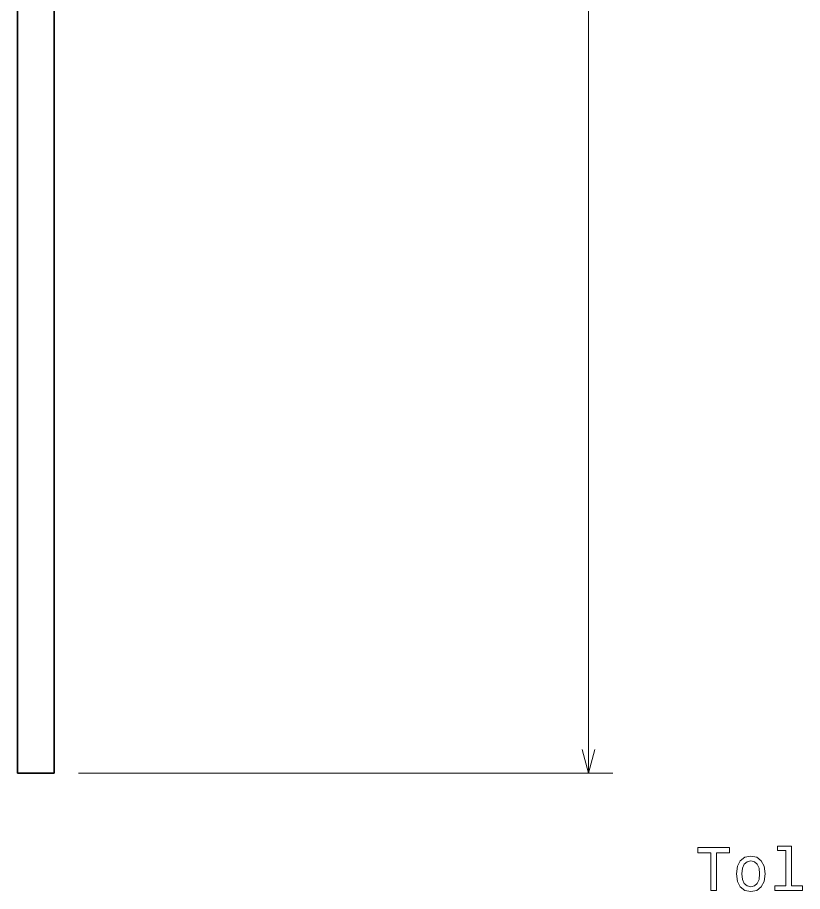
# Model space of a CAD drawing. Extents: x 0 to 420, y 0 to 297.
# Drawn here: x 247.9 to 312.1, y 74 to 145.5 of the extents above; entities that cross this region are included whole.
import ezdxf

# ---------------------------------------------------------------- set-up
doc = ezdxf.new("R2010")
doc.units = 0

msp = doc.modelspace()

# ---------------------------------------------------------------- linework, layer by layer
at = {"color": 7, "lineweight": 13}
for p, q in [((294.577911, 83.727036), (294.59668, 268.342682)), ((252.898422, 83.731277), (296.577911, 83.726837))]:
    msp.add_line(p, q, dxfattribs=at)
at = {"color": 7, "lineweight": 35}
for p, q in [((247.898422, 83.731476), (247.898422, 258.706238)), ((250.898422, 83.731476), (250.898422, 258.705933))]:
    msp.add_line(p, q, dxfattribs=at)
at = {"color": 7, "lineweight": 35, "ltscale": 0.075}
msp.add_line((250.898422, 83.731476), (247.898422, 83.731476), dxfattribs=at)
at = {"color": 7, "lineweight": 13}
msp.add_lwpolyline([(294.060486, 85.658951), (294.577911, 83.727036), (295.095764, 85.658844)], dxfattribs=at)
for points in [[(304.582703, 74.142853), (305.046692, 74.142853), (305.046692, 77.219223), (306.105774, 77.219223), (306.105774, 77.642853), (303.518585, 77.642853), (303.518585, 77.219223), (304.582703, 77.219223)], [(310.725372, 77.390694), (310.725372, 74.516052), (309.812531, 74.516052), (309.812531, 74.142853), (312.076965, 74.142853), (312.076965, 74.516052), (311.169159, 74.516052), (311.169159, 77.763893), (310.029388, 77.763893), (310.029388, 77.390694)], [(306.675659, 75.494438), (306.756348, 74.879166), (306.988342, 74.42527), (307.356476, 74.142853), (307.850739, 74.047035), (308.339905, 74.142853), (308.708069, 74.420227), (308.940063, 74.874123), (309.025787, 75.494438), (308.940063, 76.109711), (308.708069, 76.568642), (308.339905, 76.846024), (307.850739, 76.946884), (307.356476, 76.846024), (306.988342, 76.563599), (306.756348, 76.109711)], [(307.129547, 75.499481), (307.174927, 75.953369), (307.316132, 76.281181), (307.543091, 76.48291), (307.850739, 76.553513), (308.15332, 76.48291), (308.38028, 76.286224), (308.521484, 75.953369), (308.571899, 75.499481), (308.521484, 75.04055), (308.38028, 74.707695), (308.15332, 74.505966), (307.850739, 74.440407), (307.543091, 74.505966), (307.316132, 74.707695), (307.174927, 75.04055)]]:
    msp.add_lwpolyline(points, close=True, dxfattribs=at)

doc.saveas('drawing.dxf')
